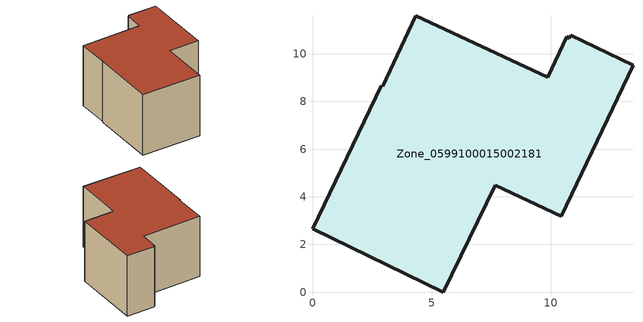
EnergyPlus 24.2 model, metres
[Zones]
Zone_0599100015002181
 floor ground (C_G): 10.84,10.77 13.45,9.51 10.43,3.18 7.67,4.49 5.48,0 0,2.66 2.88,8.66 2.94,8.63 4.34,11.59 9.86,9.02 10.68,10.71 10.78,10.64 z1.13
 wall outside (C_F): 9.86,9.02 4.34,11.59 2.94,8.63 2.88,8.66 0,2.66 5.48,0 7.67,4.49 10.43,3.18 13.45,9.51 10.84,10.77 10.78,10.64 10.68,10.71 9.86,9.02 z1.13:7.53
 roof outside (C_R): 10.78,10.64 10.68,10.71 9.86,9.02 4.34,11.59 2.94,8.63 2.88,8.66 0,2.66 5.48,0 7.67,4.49 10.43,3.18 13.45,9.51 10.84,10.77 z7.53
[BUILDING]
Pand.0599100015002181: North Axis=0; Terrain=City; Loads Convergence Tolerance Value=0.04; Temperature Convergence Tolerance Value=0.4; Solar Distribution=FullExterior; Maximum Number of Warmup Days=25; Minimum Number of Warmup Days=1
[Site:Location]
Rotterdam.The.Hague.AP_ZH_NLD Design_Conditions: Latitude=51.96; Longitude=4.45; Time Zone=1; Elevation=-4.5
[SITE:GROUNDTEMPERATURE:BUILDINGSURFACE]
18, 18, 18, 18, 18, 18, 18, 18, 18, 18, 18, 18
[MATERIAL] Thermal Absorptance=0.9; Solar Absorptance=0.7; Visible Absorptance=0.7
Name | Roughness | Thickness | Conductivity | Density | Specific Heat
G.TC.1946-1964 | MediumSmooth | 0.15 | 1 | 540 | 1210
F.TC.1946-1964 | Rough | 0.3 | 0.857143 | 1920 | 840
R.TC.1946-1964 | MediumRough | 0.2 | 0.235294 | 1500 | 1000
[CONSTRUCTION]
C_G: G.TC.1946-1964
C_F: F.TC.1946-1964
C_R: R.TC.1946-1964
[ZONE]
Zone_0599100015002181: Type=1; Multiplier=1; Ceiling Height=Autocalculate; Volume=Autocalculate; Floor Area=autocalculate; Part of Total Floor Area=Yes
[ZONEINFILTRATION:DESIGNFLOWRATE]
Infil_Zone_0599100015002181: Zone or ZoneList or Space or SpaceList=Zone_0599100015002181; Schedule=AlwaysOn; Design Flow Rate Calculation Method=Flow/Area; Flow Rate per Floor Area=0.003; Constant Term Coefficient=1; Temperature Term Coefficient=0; Velocity Term Coefficient=0; Velocity Squared Term Coefficient=0
[HVACTEMPLATE:ZONE:IDEALLOADSAIRSYSTEM]
Zone_0599100015002181: Maximum Heating Supply Air Temperature=50; Minimum Cooling Supply Air Temperature=13; Maximum Heating Supply Air Humidity Ratio=0.0156; Minimum Cooling Supply Air Humidity Ratio=0.0077; Heating Limit=NoLimit; Cooling Limit=NoLimit; Dehumidification Control Type=ConstantSensibleHeatRatio; Cooling Sensible Heat Ratio=0.7; Dehumidification Setpoint=60; Humidification Control Type=None; Humidification Setpoint=30; Outdoor Air Method=None; Outdoor Air Flow Rate per Person=0.00944; Outdoor Air Flow Rate per Zone Floor Area=0; Outdoor Air Flow Rate per Zone=0; Demand Controlled Ventilation Type=None; Outdoor Air Economizer Type=NoEconomizer; Heat Recovery Type=None; Sensible Heat Recovery Effectiveness=0.7; Latent Heat Recovery Effectiveness=0.65
[ZONECONTROL:THERMOSTAT]
ThermostatControl_Zone_0599100015002181: Zone or ZoneList=Zone_0599100015002181; Control Type Schedule=DualSetpointControlType; Control 1=Thermostat_Zone_0599100015002181; Temperature Difference Between Cutout And Setpoint=0
[THERMOSTATSETPOINT:DUALSETPOINT]
Thermostat_Zone_0599100015002181: Heating Setpoint Temperature Schedule=HeatingSetpoint_Zone_0599100015002181; Cooling Setpoint Temperature Schedule=CoolingSetpoint_Zone_0599100015002181
[SCHEDULE:COMPACT]
HeatingSetpoint_Zone_0599100015002181: Through: 12/31, For: AllDays, Until: 24:00, 21
CoolingSetpoint_Zone_0599100015002181: Through: 12/31, For: AllDays, Until: 24:00, 24
DualSetpointControlType: Through: 12/31, For: AllDays, Until: 24:00, 4
AlwaysOn: Through: 12/31, For: AllDays, Until: 24:00, 1
